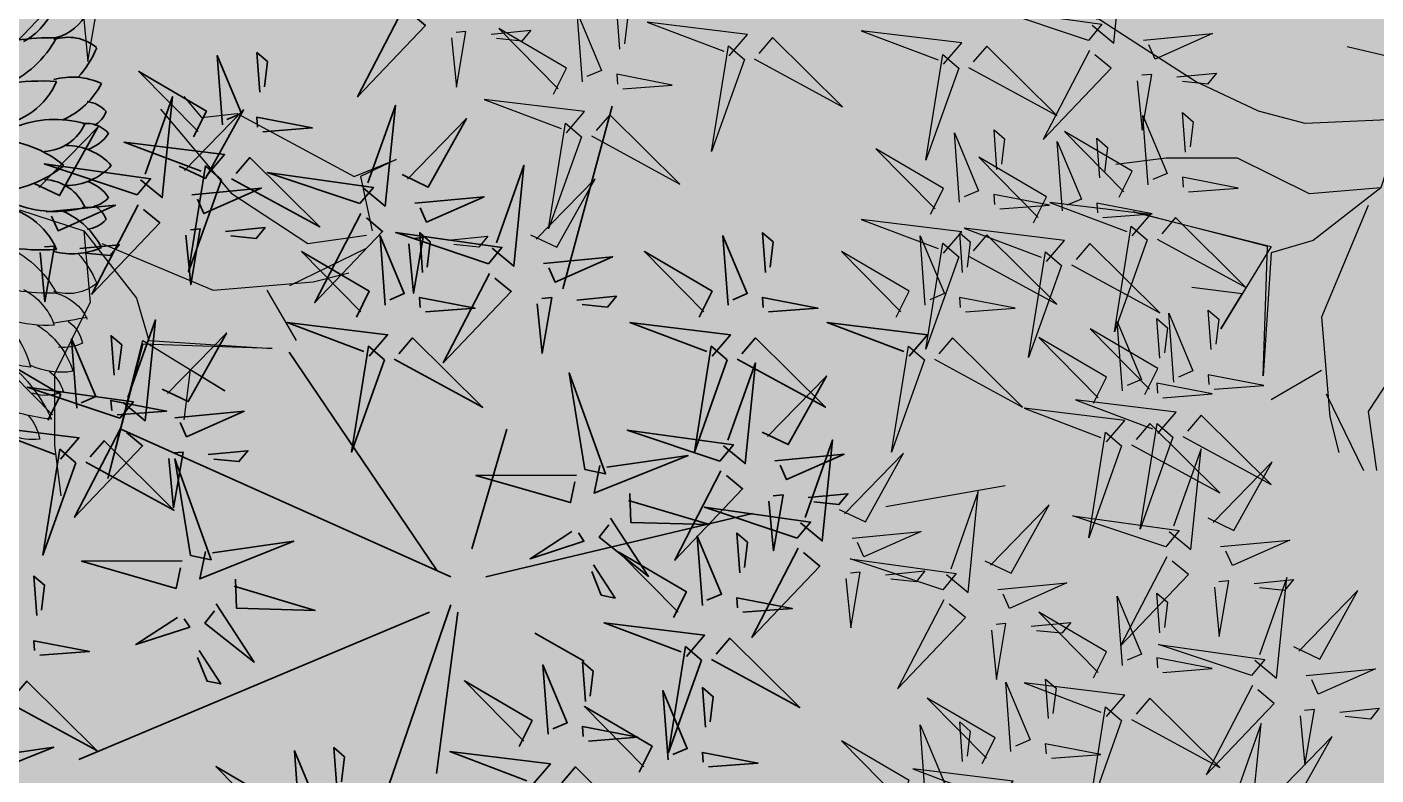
# Model space of a CAD drawing. Header units: millimetres. Extents: x -620 to 116137, y -21481 to 17722.
# Drawn here: x 11774 to 12336, y 7311 to 7623 of the extents above; entities that cross this region are included whole.
import ezdxf

# ---------------------------------------------------------------- set-up
doc = ezdxf.new("R2010")
doc.units = ezdxf.units.MM
doc.header["$LTSCALE"] = 150
doc.linetypes.add('DASHED', pattern=[0.75, 0.5, -0.25])
for name, color, linetype, true_color in [('ad-Landscape', 7, 'Continuous', 0x007f00), ('ad-Secondary Roof', 6, 'Continuous', 0xff00ff), ('ad-Verandah', 7, 'Continuous', 0xa57c52)]:
    doc.layers.add(name, color=color, linetype=linetype, true_color=true_color)
doc.layers.add('ad-Landscape 2', color=7, linetype='Continuous', lineweight=35, true_color=0x264c00)

# ---------------------------------------------------------------- blocks, each defined once
blk = doc.blocks.new('A$C7DA81DBD')
at = {"layer": 'ad-Landscape'}
for centre, radius, start, end in [((0.579, -3.745), 0.974, 6.4669, 61.6556), ((0.211, -3.764), 1.016, 356.9811, 35.1502), ((-0.785, -3.797), 1.765, 358.7548, 18.6115), ((1.724, -2.922), 0.735, 220.3866, 256.092), ((0.466, -3.951), 1.488, 5.9725, 22.7074), ((1.37, -3.11), 0.824, 203.2196, 241.7797), ((2.444, -2.7), 1.205, 219.6176, 245.5256), ((1.692, -3.651), 0.41, 352.3277, 23.6108), ((1.383, -3.356), 0.488, 207.4375, 251.1826), ((2.158, -3.355), 0.356, 226.8629, 260.3692), ((1.759, -3.363), 0.625, 211.2577, 253.0883), ((1.034, -3.87), 0.552, 350.4856, 25.4529), ((1.452, -3.751), 0.311, 333.8191, 18.7871), ((0.641, -3.924), 0.342, 320.1793, 18.6746), ((-5.866, -2.673), 7.168, 348.7597, 350.8333), ((1.821, -3.599), 0.302, 216.3212, 252.6008), ((1.327, -3.744), 0.358, 194.3796, 245.6782), ((1.415, -3.77), 0.269, 215.0422, 258.9599), ((1.053, -3.888), 0.343, 334.8223, 6.1053), ((1.18, -3.454), 0.743, 227.0323, 248.1406)]:
    blk.add_arc(centre, radius, start, end, dxfattribs=at)
at = {"layer": 'ad-Landscape 2'}
for centre, radius, start, end in [((-0.579, -3.745), 0.974, 118.3444, 173.5331), ((0.81, -3.717), 1.458, 154.4442, 184.6619), ((-0.81, -3.717), 1.458, 355.3381, 25.5558), ((-0.211, -3.764), 1.016, 144.8498, 183.0189), ((0.785, -3.797), 1.765, 161.3885, 181.2452), ((-0.873, -3.314), 0.57, 293.7313, 353.3277), ((0.672, -3.334), 0.873, 183.0038, 219.6059), ((-0.672, -3.334), 0.873, 320.3941, 356.9962), ((0.873, -3.314), 0.57, 186.6723, 246.2687), ((-1.37, -3.11), 0.824, 298.2203, 336.7804), ((0.485, -3.825), 0.838, 157.7226, 195.8673), ((-0.485, -3.825), 0.838, 344.1327, 22.2774), ((-1.383, -3.356), 0.488, 288.8174, 332.5625), ((-0.641, -3.924), 0.342, 161.3254, 219.8207), ((-0.143, -3.955), 0.535, 164.7932, 204.8095), ((-0.466, -3.725), 0.359, 293.7056, 356.9487), ((0.466, -3.725), 0.359, 183.0513, 246.2944), ((0.143, -3.955), 0.535, 335.1905, 15.2068), ((-1.327, -3.744), 0.358, 294.3218, 345.6204), ((-0.906, -3.641), 0.606, 297.2695, 335.9728), ((0.323, -3.905), 0.477, 180.4376, 227.2613), ((-0.323, -3.905), 0.477, 312.7387, 359.5624), ((0.906, -3.641), 0.606, 204.0272, 242.7305), ((-1.18, -3.454), 0.743, 291.8594, 312.9677), ((-0.096, -4.063), 0.227, 172.7272, 229.0665), ((0.096, -4.063), 0.227, 310.9335, 7.2728), ((-0.266, -4.046), 0.225, 186.241, 229.1557), ((-0.491, -4.017), 0.214, 291.17, 329.5844), ((-0.414, -3.981), 0.305, 303.605, 342.9027), ((0.414, -3.981), 0.305, 197.0973, 236.395), ((0.491, -4.017), 0.214, 210.4156, 248.83), ((0.266, -4.046), 0.225, 310.8443, 353.759)]:
    blk.add_arc(centre, radius, start, end, dxfattribs=at)
blk = doc.blocks.new('bamboo')
at = {"layer": 'ad-Landscape'}
blk.add_line((-124.2, -652.6), (-157.7, -842.3), dxfattribs=at)
for points in [[(-910.8, 624.4), (-832.2, 616.8), (-921, 601.5), (-919.5, 617.3)], [(-548.2, 43.3), (-554.2, -19.6), (-537, -5.4), (-541.1, 34.7)], [(-869.9, 38), (-791.3, 30.4), (-880, 15.2), (-878.5, 30.9)], [(-718.6, -144.5), (-752.5, -173.6), (-772, -13.7), (-725.8, -136)], [(-780.4, -124), (-821.5, -144.7), (-884.6, -37), (-788.8, -131.3)], [(-875.9, -24.9), (-881.9, -87.8), (-864.7, -73.6), (-868.8, -33.5)], [(-556.7, -87.7), (-536.9, -129.3), (-645.8, -190.1), (-549.6, -96.3)], [(-712.5, -168.7), (-565.9, -116.3), (-734.3, -143.3), (-712.5, -168.7)], [(-799.7, -170.1), (-910, -161.8), (-817.9, -200.4), (-808.2, -177.3)], [(-713.7, -184.4), (-637.3, -324.8), (-747.6, -213.6), (-722.2, -191.7)], [(-851.8, -229.5), (-914.8, -224.8), (-900.2, -241.7), (-860.3, -236.8)], [(-788.8, -234.2), (-794.8, -313), (-811.8, -224.6), (-796, -225.8)], [(-841.4, -403.5), (-875.3, -432.7), (-894.8, -272.8), (-848.7, -395.1)], [(-835.4, -427.8), (-688.8, -375.4), (-857.2, -402.4), (-835.4, -427.8)], [(-836.6, -443.5), (-760.1, -583.9), (-870.5, -472.6), (-845, -450.8)], [(-119.8, -578.6), (-100, -620.2), (-209, -681), (-112.7, -587.2)], [(-425.4, -669.4), (-466.6, -690.1), (-529.7, -582.4), (-433.9, -676.7)], [(-74.2, -598.9), (-84.7, -708.9), (-44.2, -617.6), (-67, -607.5)], [(8.2, -743.4), (-41.2, -595.8), (-17.7, -764.7), (8.2, -743.4)], [(-9.8, -589.2), (68.8, -596.8), (-19.9, -612), (-18.4, -596.3)], [(352.8, -669.4), (311.6, -690.1), (248.5, -582.4), (344.3, -676.7)], [(-827.8, -744.4), (-861.7, -773.6), (-881.2, -613.7), (-835.1, -736)], [(-527.4, -744.4), (-561.3, -773.6), (-580.8, -613.7), (-534.7, -736)], [(-589.2, -724), (-630.4, -744.6), (-693.5, -636.9), (-597.7, -731.2)], [(-357.5, -714.1), (-210.9, -661.7), (-379.3, -688.7), (-357.5, -714.1)], [(-15.8, -652.1), (-21.8, -715), (-4.6, -700.8), (-8.7, -660.7)], [(23.9, -744.9), (165.8, -671.4), (52.3, -779.4), (31, -753.6)], [(-444.7, -715.5), (-555, -707.2), (-462.9, -745.8), (-453.2, -722.8)], [(333.5, -715.5), (223.2, -707.2), (315.3, -745.8), (325, -722.8)], [(346.4, -826.2), (312.4, -855.4), (293, -695.5), (339.1, -817.8)], [(-821.7, -768.6), (-675.1, -716.3), (-843.5, -743.3), (-821.7, -768.6)], [(-521.3, -768.6), (-374.8, -716.3), (-543.2, -743.3), (-521.3, -768.6)], [(284.5, -805.8), (243.4, -826.4), (180.3, -718.7), (276.1, -813.1)], [(-358.7, -729.9), (-282.3, -870.2), (-392.6, -759), (-367.2, -737.1)], [(-16.2, -749), (12.3, -783.5), (-148, -799.7), (-24.8, -756.1)], [(-608.6, -770), (-718.8, -761.8), (-626.7, -800.3), (-617.1, -777.3)], [(-496.8, -774.9), (-559.8, -770.2), (-545.3, -787.1), (-505.3, -782.2)], [(-433.8, -779.7), (-439.8, -858.4), (-456.8, -770), (-441.1, -771.2)], [(281.4, -774.9), (218.4, -770.2), (232.9, -787.1), (272.9, -782.2)], [(-822.9, -784.4), (-746.5, -924.8), (-856.8, -813.5), (-831.4, -791.7)], [(-513.8, -908.1), (-547.7, -937.2), (-567.2, -777.3), (-521, -899.6)], [(-522.5, -784.4), (-446.1, -924.8), (-556.4, -813.5), (-531, -791.7)], [(-575.6, -887.6), (-616.8, -908.3), (-679.8, -800.6), (-584, -894.9)], [(-37.9, -810.4), (-18.1, -852), (-127, -912.8), (-30.8, -819)], [(-865.6, -975.2), (-915, -827.6), (-891.5, -996.5), (-865.6, -975.2)], [(-660.6, -829.5), (-723.6, -824.8), (-709.1, -841.7), (-669.1, -836.8)], [(-597.6, -834.2), (-603.6, -913), (-620.7, -824.6), (-604.9, -825.7)], [(7.8, -830.7), (-2.8, -940.7), (37.7, -849.4), (14.9, -839.3)], [(72.2, -821), (150.8, -828.6), (62, -843.8), (63.5, -828.1)], [(265.2, -851.8), (154.9, -843.6), (247, -882.2), (256.7, -859.1)], [(-227.1, -1003.5), (-261, -1032.7), (-280.5, -872.8), (-234.3, -995)], [(209.8, -1003.5), (175.9, -1032.7), (156.4, -872.8), (202.6, -995)], [(-507.7, -932.3), (-361.1, -879.9), (-529.5, -906.9), (-507.7, -932.3)], [(-288.9, -983), (-330, -1003.7), (-393.1, -896), (-297.3, -990.3)], [(148, -983), (106.8, -1003.7), (43.8, -896), (139.5, -990.3)], [(66.1, -883.9), (60.1, -946.8), (77.4, -932.6), (73.3, -892.5)], [(-849.9, -976.7), (-708, -903.2), (-821.4, -1011.2), (-842.8, -985.4)], [(-554.7, -1044.4), (-588.6, -1073.6), (-608.1, -913.7), (-562, -1036)], [(213.1, -911.3), (150.1, -906.6), (164.7, -923.5), (204.7, -918.6)], [(276.1, -916), (270.1, -994.8), (253.1, -906.4), (268.9, -907.6)], [(-616.5, -1023.9), (-657.7, -1044.6), (-720.8, -936.9), (-625, -1031.2)], [(-594.9, -933.7), (-705.2, -925.4), (-613.1, -964), (-603.4, -940.9)], [(-508.9, -948), (-432.5, -1088.4), (-542.8, -977.2), (-517.4, -955.3)], [(-240.7, -1085.3), (-274.6, -1114.5), (-294.1, -954.6), (-248, -1076.9)], [(-60.1, -1097.9), (-109.5, -950.3), (-85.9, -1119.2), (-60.1, -1097.9)], [(-889.9, -980.8), (-861.5, -1015.3), (-1021.7, -1031.5), (-898.6, -987.9)], [(-302.5, -1064.9), (-343.7, -1085.5), (-406.8, -977.8), (-311, -1072.1)], [(-221, -1027.7), (-74.4, -975.4), (-242.8, -1002.3), (-221, -1027.7)], [(215.9, -1027.7), (362.5, -975.4), (194.1, -1002.3), (215.9, -1027.7)], [(-647, -993.1), (-710, -988.4), (-695.4, -1005.3), (-655.5, -1000.4)], [(-584, -997.8), (-590, -1076.6), (-607, -988.2), (-591.3, -989.4)], [(-548.6, -1068.6), (-402.1, -1016.3), (-570.5, -1043.2), (-548.6, -1068.6)], [(-308.2, -1029.1), (-418.5, -1020.8), (-326.4, -1059.4), (-316.7, -1036.4)], [(-44.4, -1099.5), (97.5, -1025.9), (-15.9, -1134), (-37.3, -1108.1)], [(128.7, -1029.1), (18.4, -1020.8), (110.5, -1059.4), (120.2, -1036.4)], [(-222.2, -1043.5), (-145.8, -1183.9), (-256.1, -1072.6), (-230.7, -1050.8)], [(214.7, -1043.5), (291.1, -1183.9), (180.8, -1072.6), (206.2, -1050.8)], [(-866, -1062.5), (-876.5, -1172.5), (-836.1, -1081.2), (-858.9, -1071.1)], [(-801.6, -1052.8), (-723, -1060.4), (-811.7, -1075.7), (-810.2, -1059.9)], [(-635.9, -1070), (-746.1, -1061.7), (-654, -1100.3), (-644.4, -1077.3)], [(-234.6, -1109.5), (-88.1, -1057.2), (-256.5, -1084.1), (-234.6, -1109.5)], [(-549.8, -1084.4), (-473.4, -1224.8), (-583.8, -1113.5), (-558.3, -1091.7)], [(-360.3, -1088.6), (-423.3, -1083.8), (-408.7, -1100.8), (-368.8, -1095.8)], [(-297.3, -1093.3), (-303.3, -1172), (-320.3, -1083.6), (-304.5, -1084.8)], [(76.6, -1088.6), (13.6, -1083.8), (28.1, -1100.8), (68.1, -1095.8)], [(144.7, -1234.3), (95.3, -1086.7), (118.8, -1255.6), (144.7, -1234.3)], [(139.6, -1093.3), (133.6, -1172), (116.6, -1083.6), (132.3, -1084.8)], [(-807.6, -1115.7), (-813.6, -1178.6), (-796.4, -1164.4), (-800.5, -1124.4)], [(-321.9, -1110.9), (-432.1, -1102.7), (-340, -1141.2), (-330.3, -1118.2)], [(-84.4, -1103.5), (-56, -1138), (-216.2, -1154.2), (-93.1, -1110.6)], [(-687.9, -1129.5), (-751, -1124.7), (-736.4, -1141.7), (-696.4, -1136.8)], [(-624.9, -1134.2), (-630.9, -1213), (-648, -1124.6), (-632.2, -1125.7)], [(-235.8, -1125.3), (-159.4, -1265.7), (-269.7, -1154.4), (-244.3, -1132.6)], [(-373.9, -1170.4), (-436.9, -1165.7), (-422.4, -1182.6), (-382.4, -1177.7)], [(-310.9, -1175.1), (-316.9, -1253.9), (-334, -1165.5), (-318.2, -1166.6)], [(-106.2, -1164.9), (-86.3, -1206.5), (-195.3, -1267.4), (-99.1, -1173.5)], [(3.9, -1175.6), (82.5, -1183.2), (-6.2, -1198.4), (-4.7, -1182.7)], [(160.4, -1235.8), (302.3, -1162.3), (188.8, -1270.3), (167.5, -1244.4)], [(-60.5, -1185.2), (-71, -1295.3), (-30.6, -1204), (-53.4, -1193.8)], [(352.4, -1199), (380.9, -1233.5), (220.7, -1249.7), (343.8, -1206.1)], [(120.3, -1239.9), (148.8, -1274.4), (-11.4, -1290.6), (111.7, -1247)], [(-2.1, -1238.5), (-8.1, -1301.4), (9.1, -1287.1), (5, -1247.1)], [(330.7, -1260.4), (350.5, -1301.9), (241.6, -1362.8), (337.8, -1269)], [(98.6, -1301.3), (118.4, -1342.9), (9.5, -1403.7), (105.7, -1309.9)], [(144.3, -1321.5), (133.8, -1431.6), (174.2, -1340.3), (151.4, -1330.2)], [(208.7, -1311.9), (287.3, -1319.5), (198.6, -1334.7), (200.1, -1319)], [(202.7, -1374.8), (196.7, -1437.7), (213.9, -1423.5), (209.8, -1383.4)]]:
    blk.add_lwpolyline(points, dxfattribs=at)
at = {"layer": 'ad-Landscape 2'}
for p, q in [((43.5, 73), (278.2, 631.2)), ((-12.4, 39.5), (-247.1, 564.2)), ((-23.6, 61.9), (-370, 296.3)), ((32.3, 39.5), (390, 162.3)), ((43.5, 28.4), (300.5, 61.9)), ((-57.1, 6), (-247.1, -49.8)), ((-12.4, -16.3), (-113, -440.5)), ((77, -94.4), (121.7, -172.6)), ((-470.6, -139.1), (-761.2, -217.2))]:
    blk.add_line(p, q, dxfattribs=at)
for points in [[(274.9, 811.2), (318.6, 820.4), (258.7, 670.9), (277.2, 800.3)], [(-959.1, 700.5), (-817.2, 774), (-930.7, 666), (-952, 691.8)], [(-199.8, 660.1), (-233.7, 630.9), (-253.2, 790.8), (-207, 668.5)], [(-261.6, 680.5), (-302.7, 659.9), (-365.8, 767.6), (-270, 673.2)], [(187.4, 742.8), (263.8, 602.4), (153.5, 713.7), (178.9, 735.5)], [(-264.9, 565.6), (-314.3, 713.2), (-290.7, 544.3), (-264.9, 565.6)], [(-638.6, 703.2), (-618.8, 661.6), (-727.8, 600.7), (-631.5, 694.6)], [(-528.6, 692.6), (-450, 684.9), (-538.7, 669.7), (-537.2, 685.5)], [(-193.7, 635.8), (-47.1, 688.2), (-215.5, 661.2), (-193.7, 635.8)], [(49.3, 697.7), (-13.7, 702.5), (0.8, 685.5), (40.8, 690.4)], [(112.3, 693), (106.3, 614.2), (89.3, 702.6), (105, 701.5)], [(-619.9, 538.4), (-669.2, 686), (-645.7, 517), (-619.9, 538.4)], [(-593, 682.9), (-603.5, 572.8), (-563, 664.1), (-585.9, 674.3)], [(-534.6, 629.7), (-540.6, 566.8), (-523.4, 581), (-527.5, 621)], [(-280.9, 634.5), (-391.2, 642.7), (-299.1, 604.1), (-289.4, 627.2)], [(-249.2, 564.1), (-107.3, 637.7), (-220.7, 529.6), (-242.1, 555.5)], [(-37.8, 466.8), (-37.2, 626.6), (5.9, 476), (-26.9, 469.1)], [(-604.1, 536.8), (-462.2, 610.4), (-575.7, 502.3), (-597, 528.2)], [(-194.9, 620.1), (-118.4, 479.7), (-228.8, 591), (-203.4, 612.8)], [(-333, 575), (-396, 579.7), (-381.4, 562.8), (-341.5, 567.7)], [(-270, 570.3), (-276, 491.5), (-293, 579.9), (-277.2, 578.7)], [(-650.3, 428.2), (-684.2, 399.1), (-703.7, 559), (-657.6, 436.7)], [(-289.2, 560), (-260.8, 525.6), (-421, 509.3), (-297.8, 552.9)], [(52, 474.3), (95.2, 540.4), (67.5, 454.7), (54.3, 463.3)], [(-712.1, 448.7), (-753.3, 428.1), (-816.4, 535.7), (-720.6, 441.4)], [(-644.2, 532.8), (-615.8, 498.3), (-776, 482), (-652.8, 525.7)], [(-311, 498.7), (-291.1, 457.1), (-400.1, 396.2), (-303.9, 490)], [(-265.3, 478.4), (-275.8, 368.3), (-235.4, 459.6), (-258.2, 469.8)], [(-200.9, 488), (-122.3, 480.4), (-211, 465.2), (-209.5, 480.9)], [(-46.5, 453.6), (-200.1, 478.3), (-39.6, 420.8), (-46.5, 453.6)], [(-665.9, 471.4), (-646.1, 429.8), (-755.1, 368.9), (-658.8, 462.8)], [(-644.2, 404), (-497.6, 456.4), (-666, 429.4), (-644.2, 404)], [(-620.3, 451.1), (-630.8, 341), (-590.3, 432.3), (-613.2, 442.5)], [(-555.9, 460.7), (-477.3, 453.1), (-566, 437.9), (-564.5, 453.6)], [(-52.8, 429.4), (-9, 438.6), (-69, 289.1), (-50.5, 418.5)], [(30.7, 412.7), (123.3, 352.4), (61.2, 430.6), (41.6, 415)], [(104.9, 439.8), (157.9, 405.3), (153.3, 427.1), (115.9, 442.1)], [(-731.5, 402.7), (-841.7, 410.9), (-749.6, 372.3), (-739.9, 395.4)], [(-206.9, 425.1), (-212.9, 362.2), (-195.7, 376.4), (-199.8, 416.5)], [(393.8, 326), (352.6, 305.3), (289.5, 413), (385.3, 318.7)], [(-645.4, 388.3), (-569, 247.9), (-679.3, 359.1), (-653.9, 381)], [(-561.9, 397.8), (-567.9, 334.9), (-550.7, 349.1), (-554.8, 389.2)], [(-8.5, 381.7), (37.5, 380), (40.9, 255.2), (2.4, 384)], [(-783.5, 343.2), (-846.5, 347.9), (-832, 331), (-792, 335.9)], [(-720.5, 338.5), (-726.5, 259.7), (-743.5, 348.1), (-727.8, 346.9)], [(-606.2, 183.8), (-655.6, 331.4), (-632, 162.5), (-606.2, 183.8)], [(-363.6, 169.2), (-397.5, 140), (-417, 299.9), (-370.9, 177.6)], [(374.4, 279.9), (264.1, 288.2), (356.3, 249.6), (365.9, 272.6)], [(-425.4, 189.6), (-466.6, 169), (-529.7, 276.7), (-433.9, 182.4)], [(-590.5, 182.3), (-448.6, 255.9), (-562, 147.8), (-583.4, 173.7)], [(322.4, 220.5), (259.3, 225.2), (273.9, 208.3), (313.9, 213.2)], [(-357.5, 145), (-210.9, 197.3), (-379.3, 170.3), (-357.5, 145)], [(-918.2, 114.1), (-776.2, 187.7), (-889.7, 79.6), (-911, 105.5)], [(-630.5, 178.2), (-602.1, 143.7), (-762.3, 127.5), (-639.2, 171.1)], [(-444.7, 143.6), (-555, 151.8), (-462.9, 113.3), (-453.2, 136.3)], [(-358.7, 129.2), (-282.3, -11.2), (-392.6, 100.1), (-367.2, 121.9)], [(-652.3, 116.9), (-632.5, 75.3), (-741.4, 14.4), (-645.2, 108.2)], [(-510.6, -20.7), (-560, 126.9), (-536.5, -42), (-510.6, -20.7)], [(-606.6, 96.6), (-617.1, -13.5), (-576.7, 77.8), (-599.5, 88)], [(-496.8, 84.1), (-559.8, 88.8), (-545.3, 71.9), (-505.3, 76.8)], [(-542.2, 106.2), (-463.6, 98.6), (-552.3, 83.4), (-550.8, 99.1)], [(-433.8, 79.4), (-439.8, 0.6), (-456.8, 89), (-441.1, 87.9)], [(-494.9, -22.2), (-353, 51.3), (-466.5, -56.7), (-487.8, -30.9)], [(319, -89.9), (285.1, -119.1), (265.6, 40.8), (311.8, -81.4)], [(257.2, -69.4), (216.1, -90.1), (153, 17.6), (248.8, -76.7)], [(-174.3, -160.5), (-173.7, -0.6), (-130.6, -151.3), (-163.4, -158.2)], [(-535, -26.3), (-506.5, -60.8), (-666.8, -77), (-543.6, -33.4)], [(-446.7, -98.3), (-368, -105.9), (-456.8, -121.2), (-455.3, -105.4)], [(-84.5, -153), (-41.3, -86.9), (-69, -172.5), (-82.2, -163.9)], [(237.9, -115.5), (127.6, -107.2), (219.7, -145.8), (229.4, -122.8)], [(-511, -108), (-521.6, -218), (-481.1, -126.7), (-503.9, -116.6)], [(-183, -173.7), (-336.7, -149), (-176.1, -206.5), (-183, -173.7)], [(323.9, -129.9), (400.4, -270.3), (290, -159), (315.4, -137.2)], [(-452.7, -161.2), (-458.7, -224.1), (-441.4, -209.9), (-445.5, -169.8)], [(185.8, -175), (122.8, -170.2), (137.4, -187.2), (177.4, -182.3)], [(248.8, -179.7), (242.8, -258.4), (225.8, -170), (241.6, -171.2)], [(-189.3, -197.8), (-145.6, -188.6), (-205.5, -338.1), (-187, -208.8)], [(-31.6, -187.5), (21.3, -222), (16.7, -200.1), (-20.7, -185.2)], [(298.2, -260.3), (257, -281), (193.9, -173.3), (289.7, -267.6)], [(-105.9, -214.5), (-13.2, -274.9), (-75.4, -196.7), (-94.9, -212.2)], [(114.3, -335.4), (80.4, -364.5), (60.9, -204.6), (107, -326.9)], [(52.5, -314.9), (11.3, -335.6), (-51.8, -227.9), (44, -322.2)], [(-363.6, -376.3), (-397.5, -405.4), (-417, -245.5), (-370.9, -367.8)], [(-196.6, -388.9), (-246, -241.3), (-222.5, -410.2), (-196.6, -388.9)], [(-145, -245.6), (-99, -247.3), (-95.6, -372), (-134.1, -243.3)], [(-425.4, -355.8), (-466.6, -376.5), (-529.7, -268.8), (-433.9, -363.1)], [(278.8, -306.4), (168.6, -298.1), (260.7, -336.7), (270.4, -313.7)], [(-180.9, -390.4), (-39, -316.9), (-152.5, -424.9), (-173.8, -399)], [(120.3, -359.6), (266.9, -307.2), (98.5, -334.2), (120.3, -359.6)], [(-357.5, -400.5), (-210.9, -348.1), (-379.3, -375.1), (-357.5, -400.5)], [(-73.8, -511.6), (-123.1, -364), (-99.6, -532.9), (-73.8, -511.6)], [(33.1, -361), (-77.2, -352.7), (14.9, -391.3), (24.6, -368.2)], [(226.8, -365.9), (163.8, -361.1), (178.3, -378.1), (218.3, -373.2)], [(289.8, -370.6), (283.8, -449.3), (266.8, -360.9), (282.5, -362.1)], [(119.1, -375.3), (195.6, -515.7), (85.2, -404.5), (110.7, -382.6)], [(-444.7, -401.9), (-555, -393.6), (-462.9, -432.2), (-453.2, -409.1)], [(-221, -394.5), (-192.5, -429), (-352.8, -445.2), (-229.6, -401.6)], [(-358.7, -416.2), (-282.3, -556.6), (-392.6, -445.4), (-367.2, -423.5)], [(-19, -420.4), (-82, -415.7), (-67.4, -432.6), (-27.4, -427.7)], [(44, -425.1), (38, -503.9), (21, -415.5), (36.8, -416.7)], [(-58, -513.1), (83.9, -439.6), (-29.6, -547.6), (-50.9, -521.7)], [(-496.8, -461.3), (-559.8, -456.6), (-545.3, -473.5), (-505.3, -468.6)], [(-433.8, -466), (-439.8, -544.8), (-456.8, -456.4), (-441.1, -457.6)], [(-242.7, -455.8), (-222.9, -497.4), (-331.8, -558.3), (-235.6, -464.5)], [(-132.6, -466.5), (-54, -474.1), (-142.8, -489.3), (-141.3, -473.6)], [(-197, -476.1), (-207.5, -586.2), (-167.1, -494.9), (-189.9, -484.8)], [(-98.1, -517.2), (-69.7, -551.7), (-229.9, -567.9), (-106.7, -524.3)], [(-138.6, -529.4), (-144.7, -592.3), (-127.4, -578.1), (-131.5, -538)], [(-363.6, -689.9), (-397.5, -719), (-417, -559.2), (-370.9, -681.4)]]:
    blk.add_lwpolyline(points, dxfattribs=at)
blk = doc.blocks.new('A$C06C421F0')
at = {"layer": 'ad-Landscape'}
for points in [[(359.91, 366.46, 35.98, 14.39, 0), (421.22, 431.54, 14.39, 0.72, 0), (487.37, 441.94, 0, 0, 0), (448, 441.94, 0, 0, 0), (472.53, 524.19, 0, 0, 0), (467.69, 541.37, 0, 0, 0), (379.6, 599.67, 0, 0, 0), (404.12, 579.33, 0, 0, 0), (359.91, 575.71, 0, 0, 0), (404.12, 579.33, 0, 0, 0), (467.69, 541.37, 0, 0, 0), (433.48, 648.03, 0, 0, 0), (482.53, 692.32, 0, 0, 0), (430.9, 648.03, 0, 0, 0), (418.64, 692.32, 0, 0, 0), (426.06, 713.11, 0, 0, 0), (413.8, 692.32, 0, 0, 0), (372.17, 716.27, 0, 0, 0), (413.8, 692.32, 0, 0, 0), (323.13, 719.89, 0, 0, 0)], [(359.97, 353.42, 35.98, 14.39, 0), (298.66, 288.34, 14.39, 0.72, 0), (232.52, 277.95, 0, 0, 0), (271.88, 277.95, 0, 0, 0), (247.36, 195.69, 0, 0, 0), (252.2, 178.52, 0, 0, 0), (340.29, 120.22, 0, 0, 0), (315.77, 140.56, 0, 0, 0), (359.97, 144.17, 0, 0, 0), (315.77, 140.56, 0, 0, 0), (252.2, 178.52, 0, 0, 0), (286.4, 71.86, 0, 0, 0), (237.36, 27.57, 0, 0, 0), (288.98, 71.86, 0, 0, 0), (301.25, 27.57, 0, 0, 0), (293.82, 6.78, 0, 0, 0), (306.09, 27.57, 0, 0, 0), (347.71, 3.62, 0, 0, 0), (306.09, 27.57, 0, 0, 0), (396.76, 0, 0, 0, 0)]]:
    blk.add_lwpolyline(points, format="xyseb", dxfattribs=at)
for points in [[(460.26, 565.32), (472.53, 575.71), (470.27, 596.5), (507.05, 664.75), (497.05, 689.15), (507.05, 668.36), (538.67, 675.14)], [(467.69, 551.76), (516.73, 592.89), (546.1, 637.63), (541.26, 671.98)], [(570.62, 627.24), (548.68, 671.98)], [(546.1, 517.41), (573.2, 582.49), (568.36, 640.79), (563.2, 661.58)], [(573.2, 613.68), (602.56, 630.85)], [(538.67, 507.02), (578.04, 537.75), (602.56, 544.98), (607.4, 616.84), (604.82, 541.37), (683.23, 521.03), (602.56, 541.37), (631.93, 589.27), (619.67, 568.94), (649.03, 565.32)], [(526.41, 469.51), (538.67, 507.02), (580.3, 510.63), (622.25, 489.84), (663.87, 489.84), (693.24, 493.46)], [(551.76, 252.2), (592.89, 203.15), (637.63, 173.79), (671.98, 178.63)], [(445.1, 247.36), (424.76, 161.53)], [(441.94, 239.94), (465.89, 220.25), (469.51, 137), (462.28, 109.9), (445.1, 73.12), (424.76, 41.49), (400.81, 4.71)], [(469.51, 193.47), (507.02, 181.21), (510.63, 139.59), (489.84, 97.64), (489.84, 56.01), (493.46, 26.65)], [(507.02, 181.21), (537.75, 141.84), (544.98, 117.32), (616.84, 112.48), (541.37, 115.06), (521.03, 36.65), (541.37, 117.32), (589.27, 87.96), (568.93, 100.22), (565.32, 70.86)], [(517.41, 173.79), (582.49, 146.68), (640.79, 151.52), (661.58, 156.69)], [(627.24, 149.27), (671.98, 171.21)], [(613.68, 146.68), (630.85, 117.32)]]:
    blk.add_lwpolyline(points, dxfattribs=at)
blk = doc.blocks.new('zw$FE9C')
at = {"transparency": 33554559}
h = blk.add_hatch(color=256, dxfattribs=at)
h.dxf.hatch_style = 1
h.set_gradient(color1=(153, 204, 0), color2=(63, 127, 0), tint=1, name='INVSPHERICAL')
h.paths.add_polyline_path([(8460, 4510), (12805, 4510), (12805, 7945), (8460, 7945)])
h = blk.add_hatch(dxfattribs=at)
h.set_pattern_fill('GRASS', color=74)
h.set_pattern_definition([(90, (-1087975.541, 674585.024), (-17.96051224, 17.96051224), [4.7625, -31.1585245]), (45, (-1087975.54, 674585.024), (-17.96051224, 17.96051224), [4.7625, -20.6375]), (135, (-1087975.54, 674585.024), (-17.96051224, -17.96051224), [4.7625, -20.6375])])
h.paths.add_polyline_path([(8460, 4510), (12805, 4510), (12805, 7945), (8460, 7945)])
at = {"xscale": -54.36482949885749, "yscale": 54.36482949885749, "zscale": 54.36482949885722, "rotation": 89.99999999999994}
blk.add_blockref('A$C7DA81DBD', (11577.69, 7565.52), dxfattribs=at)
at = {"layer": 'ad-Landscape', "xscale": 0.7144563243118911, "yscale": 0.7144563243118911, "zscale": 0.7144563243118911, "rotation": 270}
for p in [(11435.37, 7923.12), (12208.83, 7918.49)]:
    blk.add_blockref('A$C06C421F0', p, dxfattribs=at)
at = {"layer": 'ad-Landscape', "linetype": 'Continuous', "xscale": -0.2620739326953546, "yscale": 0.2620739326953546, "zscale": 0.2620739326953535, "rotation": 89.99999999999994}
blk.add_blockref('bamboo', (11960.88, 7390.77), dxfattribs=at)
blk = doc.blocks.new('1215E_Roof Plan')
at = {"layer": 'ad-Secondary Roof', "linetype": 'DASHED', "ltscale": 2, "const_width": 40}
for points in [[(11461.83, 10225), (12195, 12955), (12195, 7495)], [(7371.83, 10225), (8915, 12955), (12195, 12955), (12195, 7495), (8915, 7495)]]:
    blk.add_lwpolyline(points, close=True, dxfattribs=at)
blk = doc.blocks.new('1215_East Villa')
at = {"layer": 'ad-Verandah'}
blk.add_blockref('zw$FE9C', (0, 0), dxfattribs=at)
blk.add_blockref('1215E_Roof Plan', (0, 0))

msp = doc.modelspace()

# ---------------------------------------------------------------- block references
msp.add_blockref('1215_East Villa', (0, 0))

doc.saveas('drawing.dxf')
